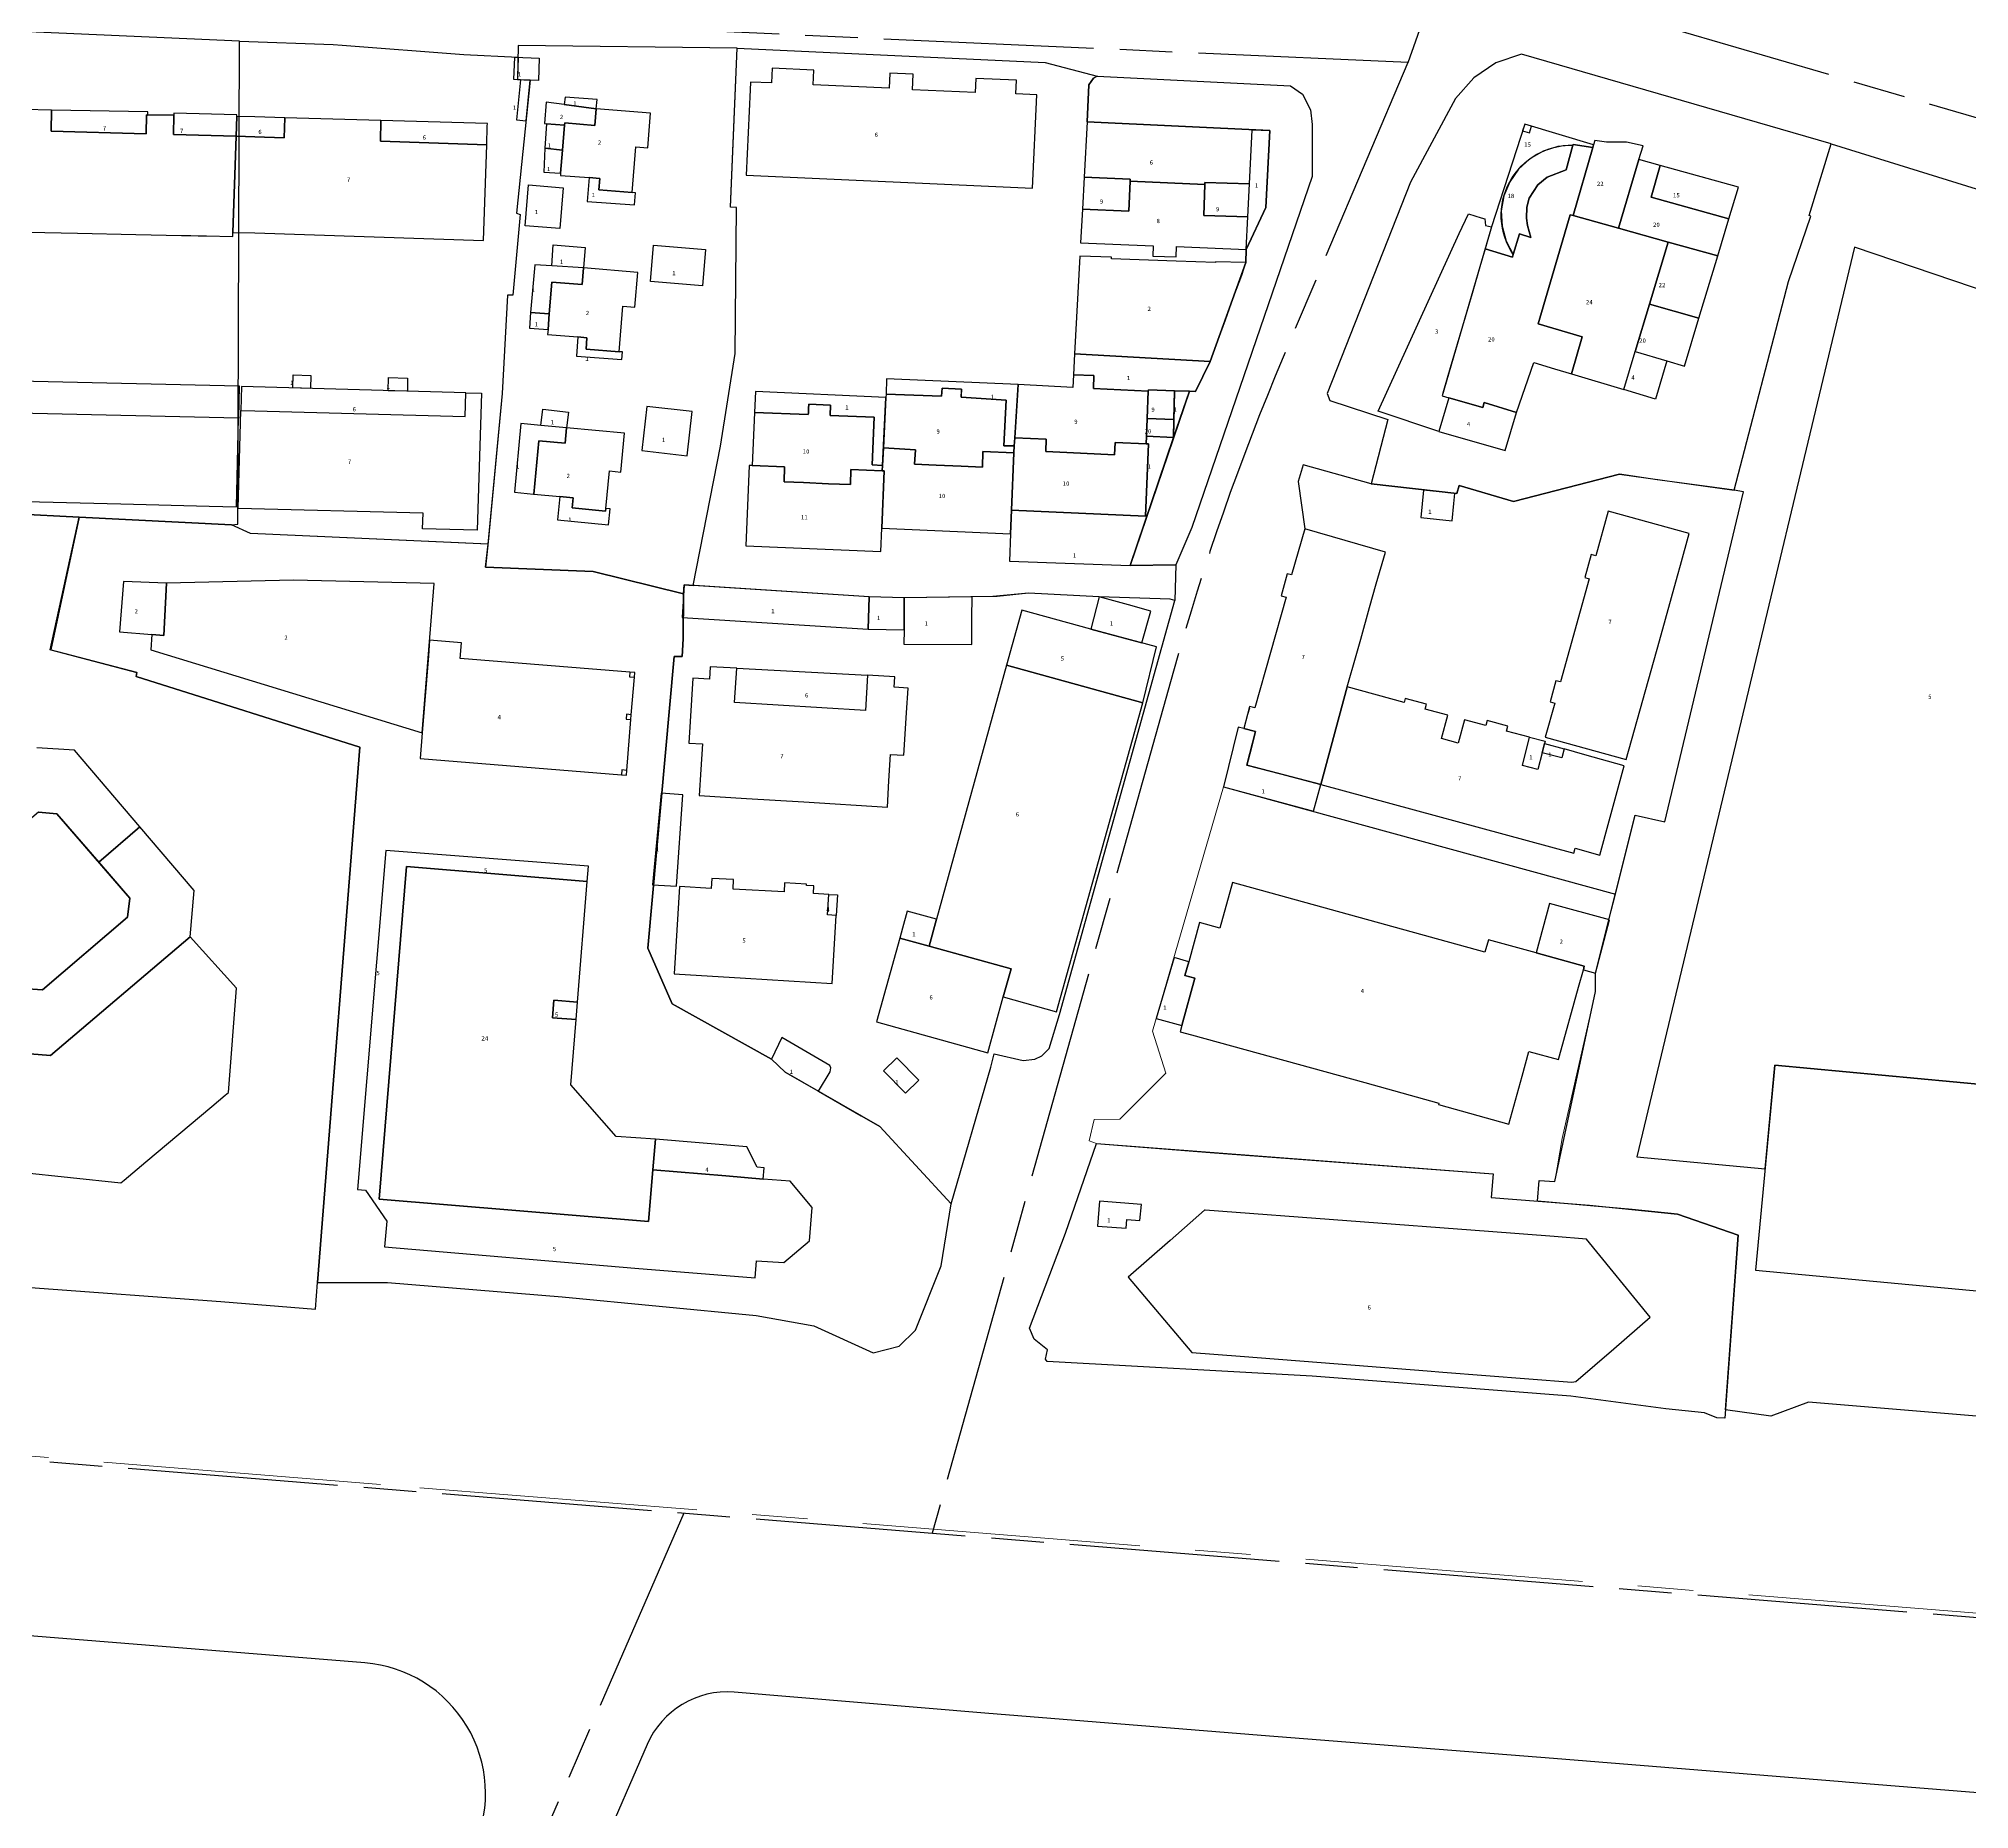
# Model space of a CAD drawing. Header units: millimetres. Extents: x 125232 to 134072, y 142885 to 152835.
# Drawn here: x 128975.3 to 129196, y 146725.4 to 146927.9 of the extents above; entities that cross this region are included whole.
import ezdxf
from ezdxf.enums import TextEntityAlignment as Align

# ---------------------------------------------------------------- set-up
doc = ezdxf.new("R2010")
doc.units = ezdxf.units.MM
doc.linetypes.add('ACAD_ISO08W100', pattern=[36, 24, -3, 6, -3])
doc.linetypes.add('CENTER', pattern=[50.8, 31.75, -6.35, 6.35, -6.35])
for name, color, linetype in [('buildings', 7, 'Continuous'), ('commerce', 10, 'Continuous'), ('commerce & office', 242, 'Continuous'), ('commerce and residence', 32, 'Continuous'), ('layers', 7, 'Continuous'), ('residence', 2, 'Continuous'), ('villadom', 51, 'Continuous'), ('老城北中心线', 7, 'ACAD_ISO08W100')]:
    doc.layers.add(name, color=color, linetype=linetype)
doc.layers.add('municipal utilities', color=151, linetype='Continuous', lineweight=0)
doc.layers.add('super block', color=6, linetype='CENTER', lineweight=0)
doc.styles.add('层数', font='', dxfattribs={"height": 2})
doc.styles.get('层数').set_extended_font_data('FangSong_GB2312')

msp = doc.modelspace()

# ---------------------------------------------------------------- linework, layer by layer
at = {"layer": 'buildings', "linetype": 'Continuous', "flags": 128}
for points in [[(129029.71, 146925.77), (129032.51, 146925.67), (129032.42, 146923.12), (129031.48, 146923.15), (129030.38, 146923.19), (129029.62, 146923.22)], [(129056.66, 146922.93), (129056.62, 146922.04), (129056.18, 146912.29), (129088.91, 146910.81), (129089.39, 146921.47), (129087.01, 146921.57), (129087.08, 146923.14), (129082.41, 146923.35), (129082.34, 146921.73), (129075.18, 146922.05), (129075.26, 146923.83), (129072.58, 146923.95), (129072.51, 146922.23), (129063.84, 146922.61), (129063.91, 146924.3), (129059.15, 146924.51), (129059.08, 146922.83)], [(129031.48, 146923.15), (129030.38, 146923.19), (129029.91, 146918.62), (129031.01, 146918.51)], [(128987.78, 146919.53), (128976.77, 146919.72), (128976.73, 146917.31), (128987.59, 146917.01), (128987.62, 146919.17), (128987.78, 146919.16)], [(128997.96, 146919.2), (128990.75, 146919.38), (128990.75, 146919.13), (128990.72, 146916.93), (128997.88, 146916.73), (128997.95, 146919)], [(129035.37, 146920.38), (129033.32, 146920.63), (129033.12, 146918.19), (129033.36, 146918.17), (129035.4, 146917.99), (129035.43, 146918.26), (129038.88, 146917.98), (129039.04, 146919.87)], [(129035.43, 146918.26), (129035.4, 146917.99), (129035.17, 146915.15), (129034.96, 146912.5), (129034.94, 146912.26), (129038.23, 146912), (129039.44, 146911.9), (129039.34, 146910.6), (129043.13, 146910.29), (129043.55, 146915.51), (129044.92, 146915.4), (129045.24, 146919.37), (129039.04, 146919.87), (129038.88, 146917.98)], [(129039.13, 146920.92), (129035.47, 146921.21), (129035.37, 146920.38), (129039.04, 146919.87)], [(128997.5, 146905.74), (129000, 146905.68), (129026.14, 146904.81), (129026.51, 146915.77), (129014.38, 146916.18), (129014.4, 146918.55), (129003.43, 146918.85), (129003.35, 146916.55), (129000, 146916.66), (128997.88, 146916.73), (128997.5, 146905.74)], [(128997.88, 146916.73), (129000, 146916.66), (129003.35, 146916.55), (129003.43, 146918.85), (129000, 146918.94), (128997.95, 146919), (128997.88, 146916.73)], [(129014.4, 146918.55), (129014.38, 146916.18), (129026.51, 146915.77), (129026.58, 146917.9), (129026.59, 146918.21)], [(129033.36, 146918.17), (129033.16, 146915.39), (129035.17, 146915.15), (129035.4, 146917.99)], [(129114.02, 146917.48), (129095.16, 146918.4), (129094.81, 146912.07), (129100.07, 146911.84), (129100.06, 146911.58), (129108.6, 146911.2), (129108.61, 146911.46), (129113.72, 146911.3)], [(129114.02, 146917.48), (129116.02, 146917.39), (129115.59, 146908.6), (129113.35, 146903.79), (129113.53, 146907.52), (129113.72, 146911.3)], [(129145.97, 146917.88), (129145.2, 146918.11), (129144.94, 146917.35), (129145.71, 146917.12)], [(129035.17, 146915.15), (129033.16, 146915.39), (129033.03, 146912.64), (129034.96, 146912.5)], [(129150.38, 146907.76), (129150.7, 146907.67), (129152.95, 146915.44), (129150.72, 146915.8), (129150.69, 146915.71), (129149.9, 146912.9), (129147.75, 146912.07), (129146.66, 146911.17), (129145.69, 146909.64), (129145.4, 146908.62), (129145.39, 146907.37), (129145.5, 146906.52), (129145.89, 146905.15), (129144.59, 146905.56), (129143.87, 146903.2), (129143.77, 146902.89), (129140.64, 146903.87), (129140.04, 146901.8), (129139.15, 146898.76), (129136.67, 146890.24), (129135.91, 146887.61), (129135.73, 146887.05), (129136.5, 146886.83), (129140.37, 146885.7), (129140.54, 146886.27), (129144.22, 146885.16), (129146.2, 146890.86), (129148.59, 146890.14), (129150.51, 146889.57), (129151.73, 146893.8), (129146.7, 146895.28)], [(129146.66, 146911.17), (129147.75, 146912.07), (129149.9, 146912.9), (129150.69, 146915.71), (129148.95, 146915.56), (129147.28, 146915.03), (129145.76, 146914.16), (129144.47, 146912.97), (129143.47, 146911.53), (129142.8, 146909.91), (129142.5, 146908.19), (129142.59, 146906.44), (129143.05, 146904.75), (129143.87, 146903.2), (129144.59, 146905.56), (129145.89, 146905.15), (129145.5, 146906.52), (129145.39, 146907.37), (129145.4, 146908.62), (129145.69, 146909.64), (129146.66, 146911.17)], [(129150.7, 146907.67), (129155.89, 146906.22), (129158.24, 146914.09), (129158.7, 146915.63), (129156.8, 146916.04), (129154.52, 146916.05), (129153.18, 146916.23), (129153.04, 146915.75), (129152.95, 146915.44)], [(129155.89, 146906.22), (129161.58, 146904.64), (129167.25, 146903.06), (129168.52, 146907.28), (129159.64, 146909.75), (129160.67, 146913.4), (129158.24, 146914.09)], [(129160.67, 146913.4), (129159.64, 146909.75), (129168.52, 146907.28), (129169.61, 146910.92)], [(129030.91, 146906.5), (129031.29, 146911.17), (129035.25, 146910.85), (129034.87, 146906.18)], [(129043.51, 146910.26), (129043.13, 146910.29), (129039.34, 146910.6), (129039.44, 146911.9), (129038.23, 146912), (129038.01, 146909.28), (129043.41, 146908.9)], [(129113.53, 146907.52), (129108.49, 146907.68), (129108.6, 146911.2), (129100.06, 146911.58), (129099.91, 146908.17), (129094.61, 146908.4), (129094.39, 146904.55), (129102.71, 146904.22), (129102.65, 146903.01), (129105.34, 146902.93), (129105.38, 146904.11), (129113.35, 146903.79)], [(129094.61, 146908.4), (129099.91, 146908.17), (129100.06, 146911.58), (129100.07, 146911.84), (129094.81, 146912.07)], [(129108.61, 146911.46), (129108.6, 146911.2), (129108.49, 146907.68), (129113.53, 146907.52), (129113.72, 146911.3)], [(129135.36, 146882.97), (129128.43, 146885.31), (129137.7, 146905.61), (129138.74, 146907.88), (129140.18, 146907.42), (129140.62, 146907.3), (129140.7, 146906.54), (129141.39, 146906.36), (129140.04, 146901.8), (129135.74, 146887.04), (129136.5, 146886.83)], [(129146.7, 146895.28), (129151.73, 146893.8), (129150.51, 146889.57), (129156.5, 146887.76), (129157.81, 146892.13), (129159.44, 146897.54), (129161.58, 146904.64), (129155.89, 146906.22), (129150.7, 146907.67), (129150.38, 146907.76)], [(129033.97, 146901.91), (129034.12, 146904.3), (129037.76, 146904.01), (129037.57, 146901.67)], [(129159.44, 146897.54), (129165.1, 146895.92), (129167.25, 146903.06), (129161.58, 146904.64)], [(129033.96, 146900.06), (129037.42, 146899.78), (129037.57, 146901.67), (129033.97, 146901.91), (129032.02, 146902.04), (129031.52, 146896.57), (129033.66, 146896.42)], [(129033.96, 146900.06), (129033.66, 146896.42), (129033.52, 146894.63), (129033.47, 146894.07), (129036.93, 146893.79), (129037.97, 146893.7), (129037.87, 146892.4), (129041.66, 146892.1), (129042.08, 146897.31), (129043.45, 146897.2), (129043.77, 146901.17), (129037.57, 146901.67), (129037.42, 146899.78)], [(129110.95, 146895.73), (129111.94, 146898.43), (129112.82, 146900.85), (129113.28, 146902.28), (129109.82, 146902.39), (129109.81, 146902.29), (129105.32, 146902.45), (129097.92, 146902.72), (129097.92, 146902.91), (129094.31, 146903.04), (129093.69, 146891.87), (129109.2, 146890.97)], [(129165.1, 146895.92), (129159.44, 146897.54), (129157.81, 146892.13), (129161.44, 146891.04), (129163.45, 146890.43)], [(129031.4, 146894.77), (129033.52, 146894.63), (129033.66, 146896.42), (129031.52, 146896.57)], [(129042.04, 146892.07), (129041.66, 146892.1), (129037.87, 146892.4), (129037.97, 146893.7), (129036.93, 146893.79), (129036.77, 146891.57), (129041.97, 146891.19)], [(129106.84, 146887.58), (129107.54, 146887.55), (129109.2, 146890.97), (129093.69, 146891.87), (129093.59, 146889.47), (129095.93, 146889.37), (129095.87, 146887.9), (129102.14, 146887.58), (129102.15, 146887.75), (129105.14, 146887.64)], [(129161.44, 146891.04), (129160.12, 146886.67), (129156.5, 146887.76), (129157.81, 146892.13)], [(128946.13, 146889.37), (128998.2, 146888.19), (128998.12, 146884.5), (128946.05, 146885.68)], [(129004.35, 146887.95), (129004.37, 146889.45), (129006.42, 146889.39), (129006.38, 146887.89)], [(129015.23, 146887.64), (129015.28, 146889.14), (129017.46, 146889.08), (129017.44, 146887.58)], [(129072.16, 146887.24), (129078.52, 146887.02), (129078.58, 146887.94), (129080.8, 146887.8), (129080.76, 146887.07), (129080.75, 146886.88), (129085.89, 146886.54), (129085.63, 146881.33), (129086.81, 146881.32), (129086.87, 146882.23), (129087.26, 146888.34), (129072.23, 146889.01)], [(129102.14, 146887.58), (129095.87, 146887.9), (129095.93, 146889.37), (129093.59, 146889.47), (129093.52, 146888.02), (129087.26, 146888.34), (129086.88, 146882.23), (129090.48, 146882.1), (129090.43, 146880.68), (129092.84, 146880.58), (129098.28, 146880.32), (129098.35, 146881.72), (129101.89, 146881.56), (129101.93, 146882.42), (129102.01, 146884.45)], [(129019.25, 146873.65), (128998.11, 146874.18), (128998.41, 146885.38), (129000, 146885.34), (129024.03, 146884.69), (129024.12, 146887.39), (129025.92, 146887.34), (129025.41, 146871.69), (129019.16, 146871.85), (129019.25, 146873.65)], [(128998.41, 146885.38), (129000, 146885.34), (129024.03, 146884.69), (129024.12, 146887.39), (128998.48, 146888.12), (128998.41, 146885.38)], [(129070.8, 146884.62), (129065.78, 146884.81), (129065.82, 146885.98), (129063.32, 146886.08), (129063.3, 146885.59), (129063.31, 146885.08), (129063.28, 146885.08), (129063.27, 146884.9), (129057.13, 146885.13), (129056.85, 146879.07), (129060.57, 146878.92), (129060.5, 146877.23), (129062.73, 146877.14), (129065.59, 146877), (129068.08, 146876.91), (129068.15, 146878.64), (129071.71, 146878.49), (129071.74, 146879.09), (129070.57, 146879.16)], [(129057.13, 146885.13), (129063.27, 146884.9), (129063.28, 146885.08), (129063.3, 146885.59), (129063.32, 146886.08), (129065.82, 146885.98), (129065.78, 146884.81), (129070.8, 146884.62), (129070.57, 146879.16), (129071.74, 146879.09), (129072.14, 146886.86), (129057.23, 146887.56)], [(129085.89, 146886.54), (129080.75, 146886.88), (129080.76, 146887.07), (129080.78, 146887.42), (129080.8, 146887.8), (129078.58, 146887.94), (129078.52, 146887.02), (129072.16, 146887.24), (129072.14, 146886.86), (129071.86, 146881.1), (129075.52, 146880.89), (129075.43, 146879.25), (129077.88, 146879.14), (129080.76, 146878.99), (129083.18, 146878.88), (129083.24, 146880.67), (129086.78, 146880.55), (129086.81, 146881.32), (129085.63, 146881.33)], [(129102.01, 146884.45), (129105.07, 146884.36), (129105.14, 146887.64), (129102.15, 146887.75), (129102.14, 146887.58)], [(129105.03, 146882.3), (129106.84, 146887.58), (129105.14, 146887.64)], [(129140.54, 146886.27), (129140.37, 146885.7), (129136.5, 146886.83), (129135.36, 146882.97), (129142.95, 146880.8), (129144.22, 146885.16)], [(128998.12, 146884.5), (128946.05, 146885.68), (128945.88, 146878.26), (128949.36, 146878.18), (128952.26, 146878.11), (128958.8, 146877.94), (128958.76, 146876.43), (128958.74, 146875.44), (128968.5, 146875.19), (128975.37, 146874.94), (128984.69, 146874.7), (128994.77, 146874.43), (128997.91, 146874.35)], [(129035.62, 146883.39), (129032.69, 146883.66), (129030.42, 146883.87), (129029.67, 146876.03), (129031.87, 146875.82), (129031.89, 146875.82), (129032.46, 146881.92), (129035.46, 146881.64)], [(129032.69, 146883.66), (129032.92, 146885.53), (129035.86, 146885.19), (129035.62, 146883.39)], [(129105.07, 146884.36), (129102.01, 146884.45), (129101.93, 146882.42), (129105.02, 146882.3), (129105.03, 146882.3)], [(129031.89, 146875.82), (129034.85, 146875.54), (129036.38, 146875.4), (129036.27, 146874.23), (129040.1, 146873.88), (129040.13, 146874.17), (129040.53, 146878.46), (129041.84, 146878.34), (129042.26, 146882.77), (129035.62, 146883.39), (129035.46, 146881.64), (129032.46, 146881.92)], [(129086.4, 146871.27), (129086.29, 146868.15), (129100.08, 146867.66), (129105.02, 146882.3), (129101.93, 146882.42), (129101.89, 146881.56), (129102.18, 146881.55), (129101.81, 146873.28), (129086.51, 146873.96)], [(129102.18, 146881.55), (129101.89, 146881.56), (129098.35, 146881.72), (129098.28, 146880.32), (129092.84, 146880.58), (129090.43, 146880.68), (129090.48, 146882.1), (129086.88, 146882.23), (129086.81, 146881.32), (129086.78, 146880.55), (129086.51, 146873.96), (129101.81, 146873.28)], [(129086.78, 146880.55), (129083.24, 146880.67), (129083.18, 146878.88), (129080.76, 146878.99), (129077.88, 146879.14), (129075.43, 146879.25), (129075.52, 146880.89), (129071.86, 146881.1), (129071.74, 146879.09), (129071.71, 146878.49), (129071.96, 146878.48), (129071.69, 146871.92), (129086.4, 146871.27), (129086.51, 146873.96)], [(129071.96, 146878.48), (129071.71, 146878.49), (129068.15, 146878.64), (129068.08, 146876.91), (129065.59, 146877), (129062.73, 146877.14), (129060.5, 146877.23), (129060.57, 146878.92), (129056.85, 146879.07), (129056.51, 146879.09), (129056.12, 146869.9), (129071.58, 146869.25), (129071.69, 146871.92)], [(129040.62, 146874.12), (129040.13, 146874.17), (129040.1, 146873.88), (129036.27, 146874.23), (129036.38, 146875.4), (129034.85, 146875.54), (129034.59, 146872.87), (129040.45, 146872.3)], [(129137.2, 146875.9), (129133.62, 146876.25), (129133.31, 146873.12), (129136.89, 146872.76), (129137.08, 146874.73)], [(129163.99, 146871.29), (129154.72, 146873.86), (129153.3, 146868.76), (129152.78, 146868.9), (129152.04, 146866.28), (129152.53, 146866.14), (129149.25, 146854.33), (129148.73, 146854.47), (129148.07, 146852.04), (129148.6, 146851.89), (129147.53, 146848.02), (129156.77, 146845.45), (129160.57, 146859.05), (129162.65, 146866.48), (129162.99, 146867.68)], [(129127.42, 146862.83), (129128.21, 146865.57), (129129.25, 146869.19), (129120.05, 146871.84), (129118.53, 146866.57), (129118.01, 146866.71), (129117.33, 146864.17), (129117.89, 146864.03), (129114.34, 146851.36), (129113.7, 146851.52), (129113.66, 146851.36), (129113.72, 146851.35), (129113.47, 146850.61), (129113.06, 146849.02), (129114.38, 146848.68), (129113.89, 146846.69), (129113.41, 146844.81), (129117.25, 146843.81), (129121.85, 146842.62), (129124.87, 146853.76), (129125.9, 146857.34), (129126.44, 146859.21)], [(128989.91, 146865.64), (128984.97, 146865.81), (128984.52, 146860.05), (128988.22, 146859.76), (128989.61, 146859.65)], [(128988.22, 146859.76), (128988.13, 146857.99), (129019.12, 146848.52), (129020.51, 146865.59), (129004.41, 146865.99), (128989.91, 146865.64), (128989.61, 146859.65), (128988.22, 146859.76)], [(129048.85, 146861.69), (129070.1, 146860.37), (129070.24, 146864.07), (129049.09, 146865.45)], [(129074.24, 146863.95), (129070.24, 146864.07), (129070.1, 146860.37), (129074.22, 146860.28)], [(129081.99, 146864.07), (129074.24, 146863.95), (129074.22, 146860.28), (129074.2, 146858.67), (129081.96, 146858.61), (129081.98, 146861.66)], [(129095.57, 146860.38), (129101.4, 146858.8), (129102.42, 146862.44), (129099.89, 146863.14), (129096.54, 146864.06), (129095.57, 146860.38)], [(129085.94, 146856.27), (129101.5, 146851.93), (129103.07, 146858.33), (129095.57, 146860.38), (129087.67, 146862.55)], [(129019.98, 146859.12), (129019.84, 146857.33), (129019.12, 146848.52), (129018.89, 146845.59), (129041.93, 146843.72), (129042.48, 146843.67), (129042.52, 146844.22), (129043, 146850.03), (129043.04, 146850.58), (129043.39, 146854.87), (129043.43, 146855.42), (129042.88, 146855.46), (129023.49, 146857.03), (129023.63, 146858.82)], [(129043.43, 146855.42), (129042.88, 146855.46), (129042.84, 146854.91), (129043.39, 146854.87)], [(129050.07, 146854.76), (129049.62, 146847.34), (129051.17, 146847.25), (129050.99, 146844.31), (129050.81, 146841.35), (129056.19, 146841.02), (129062.76, 146840.62), (129072.31, 146840.03), (129072.49, 146843.01), (129072.68, 146846.04), (129074.21, 146845.95), (129074.5, 146850.79), (129074.68, 146853.64), (129073.09, 146853.72), (129073.15, 146854.93), (129070.05, 146855.09), (129069.81, 146851.08), (129054.85, 146852), (129055.09, 146855.89), (129052.06, 146856.07), (129051.97, 146854.64)], [(129055.09, 146855.89), (129070.05, 146855.09), (129069.81, 146851.08), (129054.85, 146852)], [(129085.94, 146856.27), (129077.94, 146827.19), (129077.09, 146824.11), (129086.46, 146821.53), (129085.57, 146818.32), (129091.65, 146816.62), (129101.5, 146851.93)], [(129154.83, 146838.45), (129156.54, 146844.75), (129152.05, 146846), (129149.69, 146846.67), (129149.41, 146845.67), (129147.18, 146846.24), (129146.69, 146844.33), (129144.91, 146844.79), (129145.74, 146848.02), (129143.08, 146848.7), (129143.23, 146849.27), (129140.87, 146849.91), (129140.72, 146849.34), (129138.28, 146850.01), (129137.55, 146847.34), (129135.66, 146847.86), (129136.38, 146850.52), (129133.79, 146851.22), (129133.94, 146851.78), (129131.52, 146852.43), (129131.4, 146851.99), (129124.87, 146853.76), (129121.85, 146842.62), (129150.78, 146834.74), (129150.93, 146835.31), (129153.78, 146834.54)], [(129043.04, 146850.58), (129042.49, 146850.63), (129042.45, 146850.08), (129043, 146850.03)], [(129113.06, 146849.02), (129112.43, 146849.16), (129110.73, 146842.33), (129121.02, 146839.54), (129121.85, 146842.62), (129113.41, 146844.81), (129114.38, 146848.68)], [(129145.74, 146848.02), (129147.52, 146847.56), (129147.45, 146847.3), (129147.18, 146846.24), (129146.69, 146844.33), (129144.91, 146844.79)], [(129147.18, 146846.24), (129147.45, 146847.3), (129149.69, 146846.67), (129149.41, 146845.67)], [(129042.52, 146844.22), (129041.97, 146844.27), (129041.93, 146843.72), (129042.48, 146843.67)], [(128936.02, 146833.59), (128935.83, 146831.35), (128944.15, 146821.58), (128946.12, 146821.44), (128952.35, 146826.76), (128956.01, 146822.46), (128956.02, 146821.55), (128964.05, 146820.96), (128964.1, 146821.77), (128968.32, 146825.53), (128973.48, 146819.26), (128975.72, 146819.12), (128985.45, 146827.43), (128985.7, 146829.62), (128977.37, 146839.27), (128975.28, 146839.45), (128969.05, 146834.18), (128965.45, 146838.37), (128965.49, 146839.28), (128957.51, 146839.86), (128957.46, 146839.06), (128953.08, 146835.41), (128947.81, 146841.67), (128945.68, 146841.76)], [(129048.93, 146841.41), (129046.45, 146841.62), (129045.48, 146831.14), (129048.2, 146830.97)], [(129063.42, 146790.41), (129063.73, 146794.25), (129061.21, 146797.24), (129058.12, 146797.49), (129053.86, 146797.86), (129045.51, 146798.53), (129045.02, 146792.64), (129014.21, 146795.17), (129017.33, 146833.22), (129037.99, 146831.52), (129038.13, 146833.28), (129014.99, 146835.04), (129011.74, 146796.29), (129012.64, 146796.22), (129015.08, 146792.66), (129014.83, 146789.75), (129043.46, 146787.29), (129057.19, 146786.2), (129057.35, 146788.14), (129060.47, 146787.94)], [(129045.02, 146792.64), (129045.51, 146798.53), (129045.79, 146802.05), (129041.3, 146802.35), (129036.12, 146808.25), (129036.72, 146815.72), (129034.03, 146815.94), (129034.19, 146817.93), (129036.88, 146817.72), (129037.99, 146831.52), (129017.33, 146833.22), (129014.21, 146795.17)], [(129066.47, 146827.62), (129065.47, 146827.69), (129065.63, 146830.03), (129063.85, 146830.16), (129063.91, 146831.01), (129063.07, 146831.07), (129063.08, 146831.22), (129060.57, 146831.36), (129060.51, 146830.33), (129054.68, 146830.63), (129054.74, 146831.74), (129052.23, 146831.85), (129052.18, 146830.73), (129048.56, 146830.94), (129047.94, 146820.96), (129056.09, 146820.46), (129058.58, 146820.31), (129065.99, 146819.85)], [(129105.77, 146814.33), (129107.1, 146813.97), (129126.88, 146808.51), (129135.37, 146806.18), (129135.32, 146806), (129143.37, 146803.78), (129144.88, 146809.27), (129145.65, 146812.08), (129149.05, 146811.14), (129149.17, 146811.57), (129151.33, 146819.43), (129151.88, 146821.42), (129151.99, 146821.82), (129146.48, 146823.34), (129141.02, 146824.84), (129140.63, 146823.44), (129111.77, 146831.39), (129110.34, 146826.19), (129108, 146826.83), (129106.76, 146822.32), (129106.33, 146820.78), (129107.46, 146820.47), (129105.96, 146815.05)], [(128996.99, 146807.4), (128997.9, 146819.32), (128992.6, 146825.19), (128976.66, 146811.61), (128942.02, 146814.38), (128928.39, 146830.3), (128922.29, 146825.26), (128921.5, 146813.59), (128932.18, 146801.17), (128933.87, 146801.04), (128941.83, 146800.43), (128943.52, 146800.3), (128949.6, 146805.34), (128967.82, 146804.15), (128973.19, 146798.26), (128984.68, 146797.05), (128985.06, 146797.37), (128987.55, 146799.46), (128995.07, 146805.78), (128996.62, 146807.08)], [(129065.47, 146827.69), (129065.63, 146830.03), (129066.62, 146830), (129066.47, 146827.62)], [(129148.01, 146828.99), (129146.48, 146823.34), (129151.99, 146821.82), (129151.88, 146821.42), (129153.28, 146821.04), (129154.86, 146827.13), (129148.01, 146828.99)], [(129077.94, 146827.19), (129074.59, 146828.11), (129074.05, 146826.17), (129073.74, 146825.03), (129077.09, 146824.11)], [(129086.46, 146821.53), (129077.09, 146824.11), (129073.74, 146825.03), (129071.08, 146815.46), (129083.8, 146811.94), (129085.57, 146818.32)], [(129107.46, 146820.47), (129106.33, 146820.78), (129106.76, 146822.32), (129105.11, 146822.82), (129103.04, 146815.83), (129105.96, 146815.05)], [(129036.88, 146817.72), (129034.19, 146817.93), (129034.03, 146815.94), (129036.72, 146815.72)], [(129059.08, 146811.19), (129060.64, 146809.72), (129064.45, 146807.52), (129065.79, 146809.74), (129065.85, 146810.22), (129065.74, 146810.47), (129060.24, 146813.67)], [(129056.23, 146801.17), (129045.79, 146802.05), (129045.51, 146798.53), (129053.86, 146797.86), (129058.12, 146797.49), (129058.22, 146798.78), (129057.43, 146798.85)], [(129099.69, 146792.86), (129101.19, 146792.75), (129101.35, 146794.56), (129096.56, 146794.97), (129096.35, 146792.11), (129099.62, 146791.86)], [(129159.53, 146781.71), (129152.23, 146790.63), (129148.54, 146790.91), (129141.03, 146791.48), (129108.65, 146793.92), (129108.55, 146793.93), (129104.66, 146790.47), (129104.63, 146790.48), (129099.86, 146786.26), (129107.13, 146777.67), (129112.66, 146777.24), (129123.85, 146776.36), (129134.02, 146775.56), (129135.82, 146775.42), (129150.57, 146774.26), (129151.01, 146774.33), (129155.37, 146778.09)]]:
    msp.add_lwpolyline(points, close=True, dxfattribs=at)
for points in [[(128972.93, 146905.81), (128975.99, 146905.74), (128979.74, 146905.66), (128986.38, 146905.51), (128991.61, 146905.4), (128992.67, 146905.38), (128993.53, 146905.36), (128993.97, 146905.35), (128994.47, 146905.34), (128997.48, 146905.27), (128997.5, 146905.74), (128997.88, 146916.73), (128990.72, 146916.93), (128990.75, 146919.13), (128987.78, 146919.16), (128987.62, 146919.17), (128987.59, 146917.01), (128976.73, 146917.31), (128976.77, 146919.72), (128973.66, 146919.78)], [(129173.76, 146810.52), (129171.56, 146787.07), (129237.21, 146780.92), (129247.88, 146787.91), (129252.35, 146823.11), (129233.43, 146825.51), (129230.84, 146805.17), (129173.76, 146810.52)]]:
    msp.add_lwpolyline(points, dxfattribs=at)
for points in [[(129153.04, 146915.75), (129145.2, 146918.11), (129141.39, 146906.36), (129140.64, 146903.87), (129143.77, 146902.89), (129143.87, 146903.2, -0.609155), (129150.69, 146915.71), (129150.72, 146915.8), (129152.95, 146915.44)], [(129173.76, 146810.52), (129230.84, 146805.17), (129233.43, 146825.51), (129252.35, 146823.11), (129253.72, 146833.85), (129218.71, 146846.31, -0.356322), (129206.99, 146870.78), (129212.21, 146894.12), (129182.89, 146904.05), (129158, 146800.04), (129172.65, 146798.67)]]:
    msp.add_lwpolyline(points, format="xyb", close=True, dxfattribs=at)
for points, elevation in [([(129045.23, 146900.13), (129045.59, 146904.29), (129051.53, 146903.77), (129051.17, 146899.62)], 16.04), ([(129044.24, 146880.79), (129049.43, 146880.2), (129050, 146885.24), (129044.81, 146885.83)], 16.04), ([(129071.87, 146809.85), (129074.37, 146807.3), (129075.9, 146808.8), (129073.4, 146811.35)], 15.8)]:
    msp.add_lwpolyline(points, close=True, dxfattribs=dict(at, elevation=elevation))
at = {"layer": 'buildings'}
for points in [[(128975.28, 146839.45), (128977.37, 146839.27), (128982.15, 146833.73), (128986.87, 146837.76), (128979.39, 146846.52), (128975.09, 146846.8)], [(128975.28, 146839.45), (128977.37, 146839.27), (128982.15, 146833.73), (128986.87, 146837.76), (128979.39, 146846.52), (128975.09, 146846.8)], [(128942.02, 146814.38), (128976.66, 146811.61), (128992.6, 146825.19), (128993.08, 146830.47), (128986.87, 146837.76), (128982.15, 146833.73), (128985.7, 146829.62), (128985.45, 146827.43), (128975.72, 146819.12), (128973.48, 146819.26)], [(128942.02, 146814.38), (128976.66, 146811.61), (128992.6, 146825.19), (128993.08, 146830.47), (128986.87, 146837.76), (128982.15, 146833.73), (128985.7, 146829.62), (128985.45, 146827.43), (128975.72, 146819.12), (128973.48, 146819.26)]]:
    msp.add_lwpolyline(points, dxfattribs=at)
at = {"layer": 'commerce'}
for points in [[(129118.41, 146922.49), (129119.79, 146921.53), (129120.69, 146919.75), (129120.88, 146918.07), (129120.88, 146912.13), (129107.12, 146871.98), (129105.29, 146867.72), (129100.08, 146867.66), (129106.84, 146887.58), (129107.54, 146887.55), (129109.2, 146890.97), (129113.28, 146902.28), (129113.35, 146903.79), (129115.59, 146908.6), (129116.02, 146917.39), (129095.16, 146918.4), (129095.35, 146922.62), (129095.88, 146923.36), (129096.31, 146923.6)], [(128929.27, 146788.21), (128942.97, 146787.32), (128953.27, 146786.64), (128974.37, 146785.07), (128996.13, 146783.48), (129006.93, 146782.59), (129007.16, 146785.64), (129012.01, 146846.86), (128986.45, 146854.94), (128986.51, 146855.43), (128976.61, 146858.02), (128979.92, 146873.19), (128943.78, 146875.06), (128935.1, 146875.01), (128930.71, 146859), (128926.32, 146855.76), (128922.27, 146848.46), (128920.17, 146848.91), (128919.2, 146841.63), (128920.2, 146841.52), (128920.74, 146829.79), (128919.15, 146794.14), (128918.77, 146789.16), (128929.28, 146788.36)], [(129168.07, 146770.15), (129167.12, 146770.18), (129165.71, 146770.76), (129161.29, 146771.2), (129150.45, 146772.67), (129120.89, 146774.95), (129090.57, 146776.63), (129090.39, 146776.88), (129090.62, 146777.97), (129089.1, 146779.18), (129088.58, 146780.45), (129092.66, 146791.31), (129096.21, 146801.55), (129109.23, 146800.53), (129141.56, 146798.08), (129141.34, 146795.36), (129152.57, 146794.5), (129162.63, 146793.46), (129169.58, 146791.08)]]:
    msp.add_lwpolyline(points, close=True, dxfattribs=at)
at = {"layer": 'commerce & office'}
msp.add_lwpolyline([(129243.06, 146766.51), (129177.6, 146771.99), (129173.32, 146770.38), (129168.12, 146771.1), (129169.58, 146791.08), (129162.63, 146793.46), (129157.46, 146793.99), (129146.63, 146794.97), (129146.82, 146797.34), (129148.62, 146797.2), (129153.28, 146818.94), (129153.28, 146821.04), (129157.81, 146839.11), (129161.18, 146838.32), (129170.19, 146876.07), (129169.13, 146876.26), (129175.35, 146900.12), (129177.88, 146907.6), (129177.68, 146907.69), (129180.21, 146915.88), (129217.3, 146904.36)], dxfattribs=at)
msp.add_lwpolyline([(129079.61, 146794.66), (129071.46, 146803.5), (129060.64, 146809.72), (129059.08, 146811.19), (129047.73, 146817.51), (129044.94, 146823.9), (129047.94, 146857.26), (129048.86, 146857.23), (129048.97, 146859.28), (129049.02, 146864.42), (129038.68, 146866.97), (129026.38, 146867.44), (129026.66, 146870.1), (128999.52, 146871.31), (128997.35, 146872.28), (128979.92, 146873.19), (128976.67, 146858.01), (128986.51, 146855.43), (128986.45, 146854.94), (129012.01, 146846.86), (129007.16, 146785.64), (129015.16, 146785.64), (129035.12, 146784.02), (129057.33, 146781.87), (129063.91, 146780.69), (129070.68, 146777.61), (129073.65, 146778.36), (129075.53, 146780.21), (129078.47, 146787.57)], close=True, dxfattribs=at)
for points in [[(129025.13, 146721.24, 0.514498), (129012.58, 146742.17), (128954.33, 146746.87, 0.195799), (128947.14, 146744.6), (128946.24, 146744.69), (128946.15, 146743.69), (128939.66, 146744.52), (128938.71, 146733.82), (128940.26, 146733.73), (128940.05, 146730.16), (128933.54, 146710.73)], [(129301.92, 146718.83), (129181.83, 146728.52), (129181.45, 146728.55), (129148.48, 146731.21), (129115.03, 146733.87), (129083.44, 146736.4), (129054.78, 146738.83, 0.319364), (129044.85, 146732.83), (129034.27, 146708.43)]]:
    msp.add_lwpolyline(points, format="xyb", dxfattribs=at)
at = {"layer": 'commerce and residence'}
msp.add_lwpolyline([(129180.21, 146915.88), (129144.8, 146926.11), (129141.87, 146925.12), (129139.36, 146923.42), (129137.25, 146921.05), (129132.13, 146911.49), (129122.6, 146887.32), (129122.88, 146886.5), (129129.54, 146884.34), (129127.63, 146876.97), (129137.4, 146875.88), (129137.7, 146876.79), (129143.89, 146874.96), (129156, 146878.09), (129169.13, 146876.26), (129175.35, 146900.12), (129177.88, 146907.6), (129177.68, 146907.69)], close=True, dxfattribs=at)
at = {"layer": 'municipal utilities'}
msp.add_lwpolyline([(129110.73, 146842.33), (129102.62, 146814.4), (129104.16, 146809.59), (129098.87, 146804.33), (129095.95, 146804.29), (129095.38, 146801.85), (129096.21, 146801.55), (129141.56, 146798.08), (129141.34, 146795.36), (129146.63, 146794.97), (129146.82, 146797.34), (129148.62, 146797.2), (129149.46, 146802.12), (129153.28, 146818.94), (129153.28, 146821.04), (129154.81, 146827.14), (129155.54, 146830.05), (129121.32, 146839.42), (129121.02, 146839.51), (129110.73, 146842.33)], close=True, dxfattribs=at)
at = {"layer": 'residence'}
for points in [[(128944.87, 146929.97), (128944.65, 146928.04), (128944.11, 146923.28), (128943.36, 146923.28), (128941.45, 146909.89), (128938.9, 146891.58), (128937.87, 146884.09), (128937.23, 146881.22), (128936.68, 146880.74), (128935.1, 146875.01), (128943.18, 146875.1), (128979.92, 146873.19), (128997.35, 146872.28), (128998.05, 146872.38), (128998.26, 146927.59)], [(128998.26, 146927.59), (129008.97, 146927.24), (129010, 146927.16), (129023.91, 146926.09), (129030.09, 146925.76), (129030.02, 146923.21), (129031.48, 146923.15), (129029.92, 146907.92), (129030.34, 146907.78), (129029.5, 146898.57), (129028.89, 146898.58), (129028.29, 146887.3), (129026.65, 146870.1), (128999.52, 146871.31), (128997.35, 146872.28), (128998.05, 146872.38)], [(129055.15, 146926.8), (129090.35, 146925.15), (129096.31, 146923.6), (129095.88, 146923.36), (129095.35, 146922.62), (129095.16, 146918.4), (129116.02, 146917.39), (129115.59, 146908.6), (129113.35, 146903.79), (129113.28, 146902.28), (129109.2, 146890.97), (129107.54, 146887.55), (129106.84, 146887.58), (129100.08, 146867.66), (129105.29, 146867.72), (129105.16, 146863.63), (129104.64, 146863.81), (129096.54, 146864.06), (129088.45, 146864.5), (129084.38, 146864.11), (129074.24, 146863.95), (129070.24, 146864.07), (129050.1, 146865.38), (129053.25, 146881.31), (129054.92, 146891.89), (129055.06, 146908.58), (129054.38, 146908.61), (129054.55, 146912.32), (129055.15, 146926.8)], [(129127.63, 146876.97), (129119.84, 146879.17), (129119.28, 146877.25), (129120.05, 146871.84), (129118.53, 146866.57), (129118.01, 146866.71), (129117.33, 146864.17), (129117.89, 146864.03), (129114.34, 146851.36), (129113.7, 146851.52), (129113.06, 146849.02), (129112.43, 146849.16), (129110.73, 146842.33), (129155.54, 146830.05), (129157.81, 146839.11), (129161.18, 146838.32), (129170.19, 146876.06), (129169.13, 146876.26), (129166.05, 146876.69), (129160.33, 146877.46), (129156, 146878.09), (129143.89, 146874.96), (129137.7, 146876.79), (129137.4, 146875.88)], [(129049.09, 146865.45), (129049.02, 146864.42), (129048.97, 146859.28), (129048.86, 146857.23), (129047.94, 146857.26), (129044.94, 146823.9), (129047.73, 146817.51), (129059.08, 146811.19), (129060.64, 146809.72), (129064.45, 146807.52), (129069.31, 146804.73), (129071.46, 146803.5), (129079.61, 146794.66), (129084.13, 146810.3), (129084.54, 146811.79), (129087.83, 146811.03), (129089.17, 146811.19), (129089.96, 146811.58), (129090.81, 146812.4), (129091.98, 146816.3), (129105.16, 146863.63), (129104.63, 146863.79), (129096.54, 146864.06), (129088.45, 146864.5), (129084.87, 146864.12), (129081.99, 146864.07), (129074.24, 146863.95), (129070.24, 146864.07), (129050.1, 146865.38)]]:
    msp.add_lwpolyline(points, close=True, dxfattribs=at)
at = {"layer": 'super block'}
msp.add_lwpolyline([(129586.95, 146716.3), (129333.83, 146736.79), (129303.7, 146739.22), (129014.37, 146762.56), (128838.24, 146776.83), (128828.24, 146736.39), (128731.66, 146392.27)], dxfattribs=at)
at = {"layer": 'villadom'}
msp.add_lwpolyline([(129030.12, 146927.13), (129030.02, 146923.21), (129031.48, 146923.15), (129029.92, 146907.92), (129030.34, 146907.78), (129029.5, 146898.57), (129028.89, 146898.58), (129028.29, 146887.3), (129026.68, 146870.35), (129026.38, 146867.44), (129038.68, 146866.97), (129049.02, 146864.42), (129049.09, 146865.45), (129050.1, 146865.38), (129053.25, 146881.31), (129054.93, 146891.89), (129055.06, 146908.58), (129054.38, 146908.61), (129055.15, 146926.8)], close=True, dxfattribs=at)
at = {"layer": '老城北中心线', "linetype": 'ACAD_ISO08W100', "lineweight": 25}
for p, q in [((129131.86, 146925.15), (129143.05, 146957.27)), ((129131.86, 146925.15), (128874.7, 146936.75)), ((129387.27, 146863.18), (129135.87, 146936.66)), ((129131.8, 146925.15), (129117.57, 146891.49)), ((129105.02, 146855.58), (129077.43, 146757.01)), ((128842, 146776), (129586.71, 146715.92)), ((128842, 146776), (129586.71, 146715.92)), ((128842, 146776), (129586.71, 146715.92)), ((128842, 146776), (129586.71, 146715.92))]:
    msp.add_line(p, q, dxfattribs=at)
msp.add_lwpolyline([(129049.05, 146759.3), (129019.4, 146691.17)], dxfattribs=at)
msp.add_arc((129393.92, 146774.73), 300, 157.0952, 164.3652, dxfattribs=at)

# ---------------------------------------------------------------- texts
at = {"layer": 'layers', "linetype": 'Continuous', "style": '层数'}
for s, p in [('1', (129030.08, 146923.58)), ('1', (129029.51, 146919.76)), ('2', (129034.86, 146918.7)), ('1', (129036.4, 146920.23)), ('7', (128982.62, 146917.39)), ('7', (128991.45, 146917.11)), ('6', (129000.4, 146916.98)), ('6', (129070.85, 146916.65)), ('6', (129019.18, 146916.34)), ('1', (129033.47, 146915.43)), ('2', (129039.21, 146915.76)), ('15', (129145.11, 146915.54)), ('1', (129033.4, 146912.75)), ('6', (129102.3, 146913.48)), ('7', (129010.53, 146911.51)), ('1', (129114.33, 146910.85)), ('22', (129153.42, 146911.05)), ('1', (129032, 146907.83)), ('1', (129038.51, 146909.77)), ('9', (129096.6, 146909.03)), ('9', (129109.88, 146908.16)), ('18', (129143.2, 146909.67)), ('15', (129162.13, 146909.75)), ('8', (129103.08, 146906.8)), ('20', (129159.84, 146906.37)), ('1', (129034.86, 146902.13)), ('1', (129031.64, 146898.96)), ('1', (129047.72, 146900.84)), ('22', (129160.48, 146899.47)), ('2', (129102.05, 146896.76)), ('24', (129152.17, 146897.51)), ('1', (129031.99, 146895)), ('2', (129037.83, 146896.28)), ('3', (129134.92, 146894.16)), ('20', (129140.97, 146893.26)), ('20', (129158.25, 146893.12)), ('1', (129037.79, 146891.04)), ('1', (129004.05, 146888.3)), ('1', (129015.05, 146887.84)), ('1', (129099.69, 146888.85)), ('4', (129157.36, 146888.89)), ('1', (129084.12, 146886.69)), ('6', (129011.17, 146885.27)), ('1', (129033.83, 146883.78)), ('1', (129067.5, 146885.48)), ('9', (129093.67, 146883.85)), ('9', (129102.49, 146885.22)), ('1', (129105.04, 146885.24)), ('4', (129138.56, 146883.57)), ('1', (129046.53, 146881.77)), ('9', (129077.92, 146882.72)), ('10', (129101.71, 146882.74)), ('7', (129010.64, 146879.27)), ('10', (129062.63, 146880.44)), ('1', (129029.85, 146878.73)), ('2', (129035.64, 146877.65)), ('10', (129092.35, 146876.77)), ('1', (129102.07, 146878.72)), ('10', (129078.17, 146875.36)), ('1', (129035.84, 146872.65)), ('11', (129062.43, 146872.93)), ('1', (129134.13, 146873.55)), ('1', (129093.52, 146868.54)), ('2', (128986.25, 146862.16)), ('1', (129059.03, 146862.19)), ('1', (129071.12, 146861.41)), ('2', (129003.37, 146859.15)), ('1', (129076.56, 146860.76)), ('1', (129097.74, 146860.76)), ('7', (129154.73, 146860.96)), ('7', (129119.66, 146856.94)), ('5', (129092.13, 146856.77)), ('6', (129062.89, 146852.55)), ('5', (129191.3, 146852.39)), ('4', (129027.75, 146850.05)), ('7', (129060.06, 146845.61)), ('1', (129145.7, 146845.47)), ('1', (129147.86, 146845.77)), ('1', (129115.1, 146841.58)), ('7', (129137.56, 146843.07)), ('6', (129086.98, 146838.94)), ('1', (129045.83, 146834.96)), ('5', (129026.2, 146832.54)), ('4', (129065.33, 146828.06)), ('5', (129055.73, 146824.51)), ('1', (129075.14, 146825.24)), ('2', (129149.16, 146824.39)), ('5', (129013.9, 146820.8)), ('6', (129077.12, 146818.01)), ('4', (129126.42, 146818.75)), ('5', (129034.3, 146816.05)), ('1', (129103.84, 146816.84)), ('1', (129061.14, 146809.51)), ('1', (129073.2, 146808.32)), ('4', (129051.5, 146798.31)), ('1', (129097.43, 146792.53)), ('5', (129034.06, 146789.24)), ('6', (129127.21, 146782.56))]:
    msp.add_text(s, height=0.5, dxfattribs=at).set_placement(p)
msp.add_text('24', height=0.5, dxfattribs=at).set_placement((129026.3, 146813.58), align=Align.MIDDLE)

doc.saveas('drawing.dxf')
